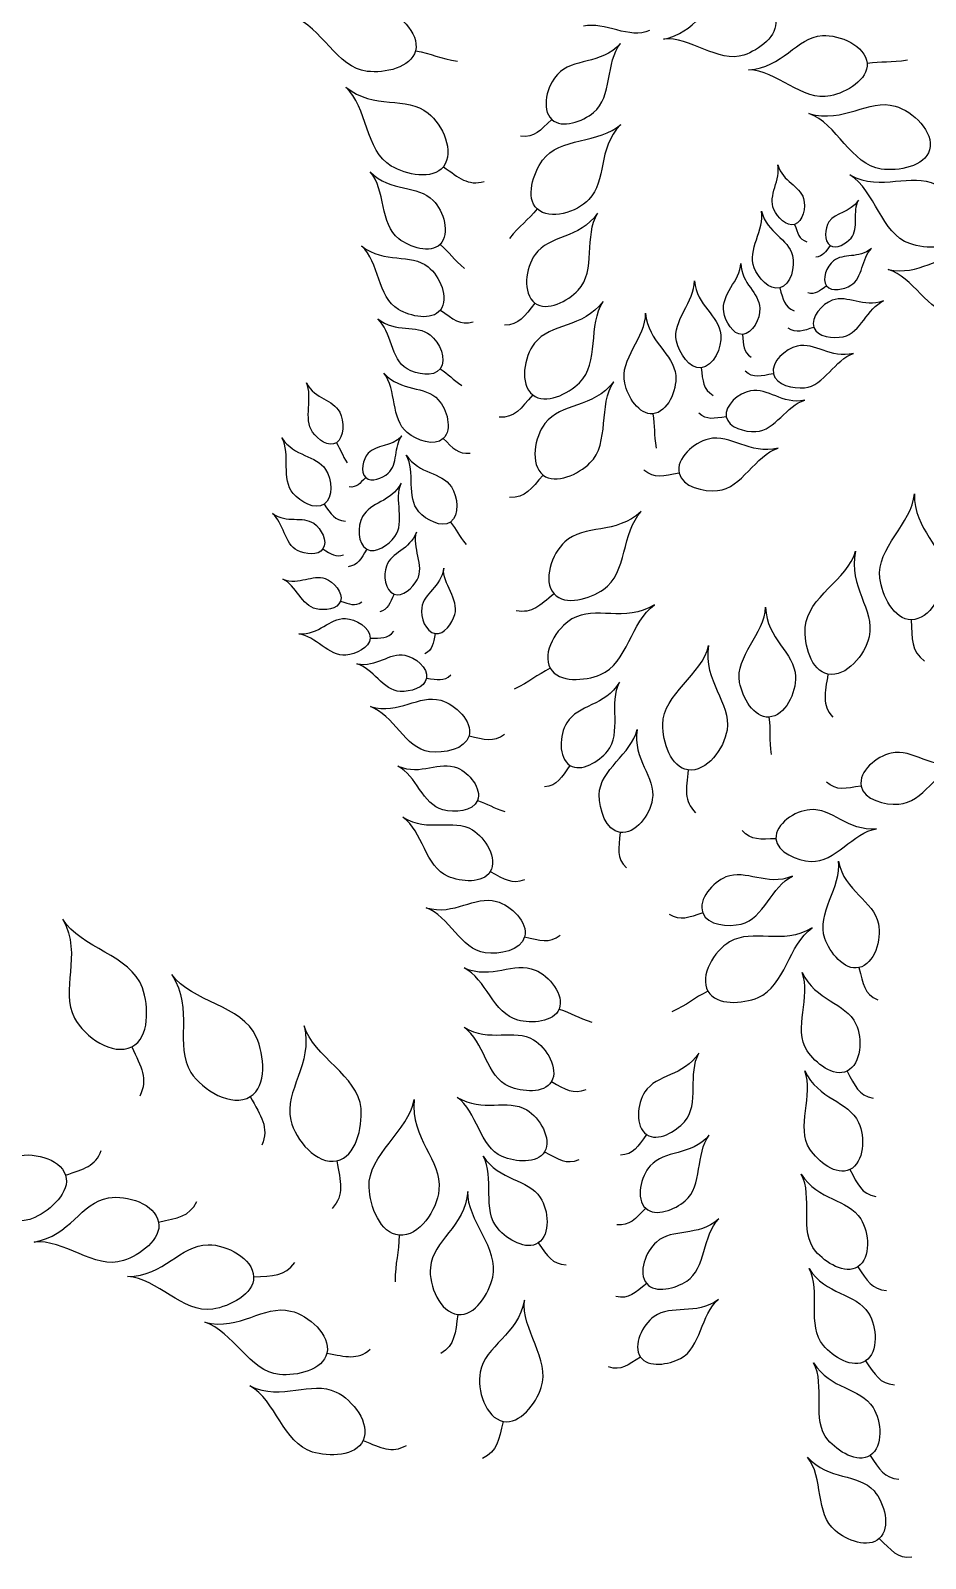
# Model space of a CAD drawing. Extents: x 5.1 to 68.9, y 5.1 to 68.9.
# Drawn here: x 30.18 to 38.26, y 38.37 to 52.16 of the extents above; entities that cross this region are included whole.
import ezdxf

# ---------------------------------------------------------------- set-up
doc = ezdxf.new("R2010")
doc.units = 0
doc.layers.add('View004', color=7, linetype='CONTINUOUS')

msp = doc.modelspace()

# ---------------------------------------------------------------- linework, layer by layer
at = {"layer": 'View004', "color": 1}
for p, q in [((33.658948, 51.978534), (33.658948, 51.978534)), ((37.735327, 51.866072), (37.735327, 51.866072)), ((34.888761, 51.359059), (34.888759, 51.359059)), ((33.910458, 50.93258), (33.910458, 50.932582)), ((34.757775, 50.551229), (34.757775, 50.551229)), ((37.081168, 50.411756), (37.081167, 50.411756)), ((33.880801, 50.231118), (33.880801, 50.231116)), ((37.402655, 50.221219), (37.402654, 50.221219)), ((36.946842, 49.838753), (36.946842, 49.838753)), ((37.370821, 49.856707), (37.370821, 49.856716)), ((34.737512, 49.700949), (34.737512, 49.700949)), ((33.883239, 49.638548), (33.883239, 49.638539)), ((36.610771, 49.418935), (36.610771, 49.418935)), ((37.255629, 49.481525), (37.255629, 49.481524)), ((33.881735, 49.106869), (33.881735, 49.106894)), ((36.236858, 49.117021), (36.236858, 49.117021)), ((36.889973, 49.062904), (36.889973, 49.062904)), ((34.717061, 48.871971), (34.71706, 48.871971)), ((35.801765, 48.701607), (35.801765, 48.701607)), ((36.465035, 48.675371), (36.465035, 48.675371)), ((32.945064, 48.44089), (32.945065, 48.44089)), ((33.909433, 48.478468), (33.909435, 48.478466)), ((34.811256, 48.148802), (34.811254, 48.148802)), ((36.038301, 48.165098), (36.038301, 48.165098)), ((33.209363, 48.126465), (33.209361, 48.126463)), ((32.833183, 47.885038), (32.833184, 47.885038)), ((33.9734, 47.724627), (33.973401, 47.724627)), ((32.82361, 47.48142), (32.82361, 47.481417)), ((33.218966, 47.479733), (33.218965, 47.479733)), ((33.464985, 47.073681), (33.464988, 47.073681)), ((34.909858, 47.076676), (34.909858, 47.076673)), ((32.981713, 47.009267), (32.981713, 47.009291)), ((38.134735, 46.84207), (38.134735, 46.84207)), ((33.24856, 46.677078), (33.24856, 46.677078)), ((33.836582, 46.717685), (33.836582, 46.717685)), ((34.876022, 46.403917), (34.876022, 46.403917)), ((37.382393, 46.351511), (37.382393, 46.351511)), ((33.758552, 46.314931), (33.758552, 46.314931)), ((36.849895, 45.96356), (36.849895, 45.96356)), ((34.142188, 45.794939), (34.142188, 45.794939)), ((35.053437, 45.527803), (35.053439, 45.527803)), ((36.120124, 45.48679), (36.120124, 45.48679)), ((37.682402, 45.340889), (37.682402, 45.340889)), ((34.218317, 45.21063), (34.218317, 45.210628)), ((35.506494, 44.921733), (35.506494, 44.921733)), ((36.913531, 44.865821), (36.913531, 44.865821)), ((34.333744, 44.568838), (34.333744, 44.568838)), ((36.252507, 44.196777), (36.252507, 44.196795)), ((34.644422, 43.979209), (34.644422, 43.979209)), ((37.66172, 43.701969), (37.66172, 43.701969)), ((36.299397, 43.488742), (36.299397, 43.488742)), ((34.955263, 43.32847), (34.955263, 43.32847)), ((31.097842, 42.987296), (31.097842, 42.987296)), ((37.555701, 42.76791), (37.555698, 42.76791)), ((34.885732, 42.672848), (34.885732, 42.672848)), ((32.166858, 42.53746), (32.166857, 42.53746)), ((35.745595, 42.194311), (35.745593, 42.194311)), ((32.949145, 41.957803), (32.949145, 41.957803)), ((34.823799, 42.039736), (34.823799, 42.039736)), ((30.499483, 41.82761), (30.499483, 41.82761)), ((37.580441, 41.878724), (37.580439, 41.878724)), ((35.73763, 41.529252), (35.737628, 41.529252)), ((31.339236, 41.404034), (31.339236, 41.404034)), ((33.510825, 41.286131), (33.510825, 41.286131)), ((34.766969, 41.216827), (34.766971, 41.216827)), ((37.651406, 41.001446), (37.651406, 41.001446)), ((32.19718, 40.910782), (32.19718, 40.910782)), ((35.746465, 40.849236), (35.746465, 40.849237)), ((34.041959, 40.570534), (34.041959, 40.570534)), ((32.859385, 40.221955), (32.859385, 40.221955)), ((35.690377, 40.186175), (35.690377, 40.186172)), ((37.721215, 40.151027), (37.721215, 40.151027)), ((34.450861, 39.605414), (34.450861, 39.605414)), ((33.186614, 39.432668), (33.186614, 39.432669)), ((37.762591, 39.2984), (37.76259, 39.2984)), ((37.846249, 38.547942), (37.846246, 38.547942))]:
    msp.add_line(p, q, dxfattribs=at)
for points in [[(35.8964, 52.084698), (36.190128, 52.136622), (36.27283, 52.409203), (36.499055, 52.450017)], [(33.22224, 51.793019), (32.947461, 51.824855), (32.810519, 52.198033), (32.552881, 52.283543)], [(33.336371, 52.36911), (33.499651, 52.326084), (33.698983, 52.142574), (33.658948, 51.978534)], [(35.77243, 52.163235), (35.593527, 52.075487), (35.365178, 52.248263), (35.175755, 52.199715)], [(36.908032, 52.255332), (36.935686, 52.116641), (36.758388, 51.984605), (36.624182, 51.94001)], [(35.510533, 52.045017), (35.328192, 51.847005), (35.08077, 51.916731), (34.939707, 51.764626)], [(35.266508, 51.421441), (35.439967, 51.561917), (35.371954, 51.87538), (35.510533, 52.045017)], [(36.624182, 51.94001), (36.38946, 51.862013), (36.137506, 52.112721), (35.8964, 52.084698)], [(36.665354, 51.805378), (36.976295, 51.825472), (37.093542, 52.098959), (37.33312, 52.115289)], [(37.33312, 52.115289), (37.490474, 52.126017), (37.721723, 52.023203), (37.735327, 51.866072)], [(33.658948, 51.978534), (33.621448, 51.824885), (33.379348, 51.774814), (33.22224, 51.793019)], [(33.658948, 51.978534), (33.801678, 51.953508), (33.879252, 51.9093), (34.039385, 51.884424)], [(37.735327, 51.866072), (37.748071, 51.718892), (37.54879, 51.602218), (37.404316, 51.571368)], [(37.735327, 51.866072), (37.869115, 51.886586), (37.950977, 51.870632), (38.100121, 51.896504)], [(34.939707, 51.764626), (34.847056, 51.664725), (34.790569, 51.453521), (34.888761, 51.359059)], [(37.404316, 51.571368), (37.151636, 51.51741), (36.918908, 51.806716), (36.665354, 51.805378)], [(33.440051, 50.9386), (33.203392, 51.077217), (33.228126, 51.470569), (33.028454, 51.65105)], [(33.028454, 51.65105), (33.286527, 51.444182), (33.574216, 51.574576), (33.773668, 51.41585)], [(37.210627, 51.412719), (37.528079, 51.319874), (37.744321, 51.550108), (37.989224, 51.479419)], [(37.989224, 51.479419), (38.150077, 51.432991), (38.343418, 51.246483), (38.29994, 51.084808)], [(33.773668, 51.41585), (33.90467, 51.311602), (34.012294, 51.065465), (33.910458, 50.93258)], [(34.888759, 51.359059), (34.784552, 51.259288), (34.733684, 51.191521), (34.608142, 51.206548)], [(34.806369, 50.991747), (34.957947, 51.20099), (35.324508, 51.141886), (35.511962, 51.312626)], [(34.888759, 51.359059), (34.98073, 51.270579), (35.167331, 51.341119), (35.266508, 51.421441)], [(35.511962, 51.312626), (35.294434, 51.089536), (35.39043, 50.807885), (35.223394, 50.635364)], [(37.862772, 50.911019), (37.591139, 50.948933), (37.464028, 51.322001), (37.210627, 51.412719)], [(38.29994, 51.084808), (38.259218, 50.933373), (38.018081, 50.88934), (37.862772, 50.911019)], [(33.910458, 50.932582), (33.815072, 50.808113), (33.575363, 50.859345), (33.440051, 50.9386)], [(33.910458, 50.932582), (34.055472, 50.830626), (34.12978, 50.757697), (34.279513, 50.799136)], [(34.757775, 50.551229), (34.649778, 50.652029), (34.719699, 50.872111), (34.806369, 50.991747)], [(36.894169, 50.546702), (36.838291, 50.668981), (36.959035, 50.819797), (36.929791, 50.948448)], [(36.929791, 50.948448), (36.975031, 50.792759), (37.127166, 50.764011), (37.162453, 50.644149)], [(33.50808, 50.281456), (33.333698, 50.41438), (33.391423, 50.72414), (33.250449, 50.886704)], [(33.250449, 50.886704), (33.435214, 50.697544), (33.676147, 50.773157), (33.819054, 50.627879)], [(37.579573, 50.857614), (37.872686, 50.704378), (38.129841, 50.887788), (38.356151, 50.770491)], [(38.120797, 50.237878), (37.861855, 50.32827), (37.810292, 50.719012), (37.579573, 50.857614)], [(33.819054, 50.627879), (33.912917, 50.532462), (33.974486, 50.326709), (33.880801, 50.231118)], [(35.223394, 50.635364), (35.113687, 50.522051), (34.873076, 50.443612), (34.757775, 50.551229)], [(37.162453, 50.644149), (37.185631, 50.565424), (37.159453, 50.43637), (37.081168, 50.411756)], [(37.658293, 50.630692), (37.583033, 50.512228), (37.449626, 50.525133), (37.391303, 50.434041)], [(37.590724, 50.288152), (37.666745, 50.376272), (37.602868, 50.530834), (37.658293, 50.630692)], [(34.757775, 50.551229), (34.672124, 50.446423), (34.600648, 50.403455), (34.507164, 50.284405)], [(35.303066, 50.512115), (35.136797, 50.277582), (34.866499, 50.318755), (34.737725, 50.138462)], [(35.127895, 49.817403), (35.292389, 49.98965), (35.179231, 50.313533), (35.303066, 50.512115)], [(36.716213, 50.020807), (36.651801, 50.179532), (36.813788, 50.364884), (36.783626, 50.530258)], [(36.783626, 50.530258), (36.832658, 50.329586), (37.024746, 50.284634), (37.063081, 50.130115)], [(37.081167, 50.411756), (37.007837, 50.388704), (36.926117, 50.476788), (36.894169, 50.546702)], [(37.081167, 50.411756), (37.110609, 50.330003), (37.119873, 50.279814), (37.191609, 50.254252)], [(37.391303, 50.434041), (37.352993, 50.374215), (37.343537, 50.260614), (37.402655, 50.221219)], [(33.504231, 49.643399), (33.313555, 49.755082), (33.333483, 50.072007), (33.172607, 50.217421)], [(33.172607, 50.217421), (33.380537, 50.050747), (33.612329, 50.155805), (33.773027, 50.02792)], [(33.880801, 50.231116), (33.793049, 50.141579), (33.607784, 50.205454), (33.50808, 50.281456)], [(33.880801, 50.231116), (33.967943, 50.156284), (34.002919, 50.094756), (34.101984, 50.012983)], [(37.402654, 50.221219), (37.358404, 50.16039), (37.338569, 50.120913), (37.272759, 50.117018)], [(37.402654, 50.221219), (37.458028, 50.184319), (37.547258, 50.237767), (37.590724, 50.288152)], [(38.583541, 50.322656), (38.513939, 50.182133), (38.26885, 50.186193), (38.120797, 50.237878)], [(34.737725, 50.138462), (34.653145, 50.020048), (34.621424, 49.788227), (34.737512, 49.700949)], [(37.063081, 50.130115), (37.088263, 50.028627), (37.047853, 49.865783), (36.946842, 49.838753)], [(37.432171, 50.081589), (37.371835, 50.032629), (37.322974, 49.917927), (37.370821, 49.856707)], [(37.776976, 50.19403), (37.658121, 50.096887), (37.524033, 50.156134), (37.432171, 50.081589)], [(37.589104, 49.861576), (37.698322, 49.92695), (37.685108, 50.109391), (37.776976, 50.19403)], [(37.926941, 50.005271), (38.20773, 49.939976), (38.384668, 50.15089), (38.601241, 50.101333)], [(33.773027, 50.02792), (33.878575, 49.943927), (33.965288, 49.745614), (33.883239, 49.638548)], [(36.441307, 49.622377), (36.414055, 49.774314), (36.591377, 49.907591), (36.595562, 50.059016)], [(36.595562, 50.059016), (36.601442, 49.872956), (36.762444, 49.797572), (36.767486, 49.654197)], [(36.946842, 49.838753), (36.852229, 49.813433), (36.753041, 49.930052), (36.716213, 50.020807)], [(38.518952, 49.600522), (38.280719, 49.62025), (38.151887, 49.9387), (37.926941, 50.005271)], [(34.737512, 49.700949), (34.846247, 49.6192), (35.033844, 49.718919), (35.127895, 49.817403)], [(36.015753, 49.356158), (35.972619, 49.541068), (36.181969, 49.716061), (36.177484, 49.90234)], [(36.177484, 49.90234), (36.19654, 49.674155), (36.399106, 49.591786), (36.414413, 49.415983)], [(36.946842, 49.838753), (36.97983, 49.733066), (36.988866, 49.668668), (37.078778, 49.632187)], [(37.370821, 49.856716), (37.303972, 49.808758), (37.269808, 49.774586), (37.200136, 49.793157)], [(37.370821, 49.856716), (37.415641, 49.799374), (37.526657, 49.824208), (37.589104, 49.861576)], [(34.737512, 49.700949), (34.640722, 49.581138), (34.595991, 49.502404), (34.461529, 49.501681)], [(35.353756, 49.714835), (35.166718, 49.47124), (34.878446, 49.525269), (34.733639, 49.338046)], [(35.139977, 48.981346), (35.322783, 49.158655), (35.213558, 49.507943), (35.353756, 49.714835)], [(37.421806, 49.726834), (37.329116, 49.69273), (37.223223, 49.574823), (37.255629, 49.481525)], [(37.88276, 49.720444), (37.699885, 49.652415), (37.562928, 49.778764), (37.421806, 49.726834)], [(37.5202, 49.397713), (37.678433, 49.431487), (37.737483, 49.65637), (37.88276, 49.720444)], [(33.582767, 49.108154), (33.431626, 49.194964), (33.445219, 49.445066), (33.317356, 49.558681)], [(33.317356, 49.558681), (33.482475, 49.428613), (33.664592, 49.513033), (33.792197, 49.413241)], [(33.883239, 49.638539), (33.806386, 49.538254), (33.613252, 49.579529), (33.504231, 49.643399)], [(33.883239, 49.638539), (34.000077, 49.556393), (34.059947, 49.497633), (34.180588, 49.531021)], [(35.547364, 48.978619), (35.498272, 49.192318), (35.740705, 49.393585), (35.736248, 49.608715)], [(35.736248, 49.608715), (35.757368, 49.345136), (35.990969, 49.249231), (36.007964, 49.046156)], [(36.610771, 49.418935), (36.522638, 49.414195), (36.456888, 49.535504), (36.441307, 49.622377)], [(36.767486, 49.654197), (36.770786, 49.560029), (36.704863, 49.423969), (36.610771, 49.418935)], [(33.792197, 49.413241), (33.87601, 49.3477), (33.945733, 49.191865), (33.881735, 49.106869)], [(36.414413, 49.415983), (36.424469, 49.300515), (36.352121, 49.129186), (36.236858, 49.117021)], [(36.610771, 49.418935), (36.620191, 49.319611), (36.616171, 49.26115), (36.688655, 49.21225)], [(37.255629, 49.481524), (37.155517, 49.451302), (37.100383, 49.424224), (37.024204, 49.475188)], [(37.255629, 49.481524), (37.285983, 49.394136), (37.429729, 49.378403), (37.5202, 49.397713)], [(34.733639, 49.338046), (34.638528, 49.21508), (34.595854, 48.969314), (34.717061, 48.871971)], [(36.236858, 49.117021), (36.128894, 49.105627), (36.040415, 49.250433), (36.015753, 49.356158)], [(37.104877, 49.312384), (36.998183, 49.28662), (36.866167, 49.17005), (36.889973, 49.062904)], [(37.612901, 49.246212), (37.402301, 49.19457), (37.267321, 49.35161), (37.104877, 49.312384)], [(37.171282, 48.936452), (37.350286, 48.953438), (37.444313, 49.194114), (37.612901, 49.246212)], [(33.881735, 49.106894), (33.821789, 49.027281), (33.669184, 49.058546), (33.582767, 49.108154)], [(33.881735, 49.106894), (33.95813, 49.056884), (33.992036, 49.011992), (34.078543, 48.957742)], [(36.236858, 49.117021), (36.254744, 48.995608), (36.253514, 48.923537), (36.345671, 48.868076)], [(32.729092, 48.53651), (32.646337, 48.654103), (32.732872, 48.850826), (32.675206, 48.982598)], [(32.675206, 48.982598), (32.754807, 48.825814), (32.912502, 48.836047), (32.974242, 48.715468)], [(33.583756, 48.53165), (33.434035, 48.652459), (33.49217, 48.922737), (33.372467, 49.068732)], [(33.372467, 49.068732), (33.529933, 48.898349), (33.743077, 48.958828), (33.864895, 48.827947)], [(34.71706, 48.871971), (34.830589, 48.780793), (35.035456, 48.879969), (35.139977, 48.981346)], [(35.447951, 48.991666), (35.260913, 48.74807), (34.972641, 48.802099), (34.827834, 48.614876)], [(35.234172, 48.258176), (35.416978, 48.435485), (35.307753, 48.784774), (35.447951, 48.991666)], [(35.801765, 48.701607), (35.677045, 48.688869), (35.575433, 48.856433), (35.547364, 48.978619)], [(36.007964, 49.046156), (36.01913, 48.912776), (35.934917, 48.715208), (35.801765, 48.701607)], [(36.889973, 49.062904), (36.775583, 49.042378), (36.71125, 49.019566), (36.633692, 49.08559)], [(36.889973, 49.062904), (36.912269, 48.962543), (37.068934, 48.926739), (37.171282, 48.936452)], [(33.864895, 48.827947), (33.944905, 48.741986), (33.993919, 48.560036), (33.909433, 48.478468)], [(34.71706, 48.871971), (34.608805, 48.747977), (34.557903, 48.665783), (34.413706, 48.670071)], [(36.683571, 48.908536), (36.579067, 48.887896), (36.446311, 48.780235), (36.465035, 48.675371)], [(37.173488, 48.823696), (36.967176, 48.782194), (36.842683, 48.93996), (36.683571, 48.908536)], [(32.974242, 48.715468), (33.014796, 48.636272), (33.017454, 48.488959), (32.945064, 48.44089)], [(35.801765, 48.701607), (35.820923, 48.588352), (35.808479, 48.518681), (35.832365, 48.392467)], [(36.465035, 48.675371), (36.353281, 48.660125), (36.289971, 48.640619), (36.217454, 48.707795)], [(36.732663, 48.541308), (36.906926, 48.550494), (37.007895, 48.78004), (37.173488, 48.823696)], [(34.827834, 48.614876), (34.732723, 48.491911), (34.690048, 48.246145), (34.811256, 48.148802)], [(36.465035, 48.675371), (36.482573, 48.577148), (36.633025, 48.536054), (36.732663, 48.541308)], [(32.555593, 47.981354), (32.442673, 48.110164), (32.534887, 48.338399), (32.45214, 48.484726)], [(32.45214, 48.484726), (32.564294, 48.311246), (32.760496, 48.331799), (32.847403, 48.198409)], [(32.945065, 48.44089), (32.877262, 48.395866), (32.776408, 48.469276), (32.729092, 48.53651)], [(32.945065, 48.44089), (32.985013, 48.376526), (32.995783, 48.329714), (33.041747, 48.25874)], [(33.534875, 48.502558), (33.439377, 48.393959), (33.305625, 48.428362), (33.231731, 48.344927)], [(33.411486, 48.164623), (33.502923, 48.242211), (33.462534, 48.409738), (33.534875, 48.502558)], [(33.909435, 48.478466), (33.830302, 48.402063), (33.669361, 48.462572), (33.583756, 48.53165)], [(33.909435, 48.478466), (33.999404, 48.392635), (34.043352, 48.334305), (34.151534, 48.347452)], [(36.304385, 48.473913), (36.172298, 48.442035), (36.008847, 48.297746), (36.038301, 48.165098)], [(36.933294, 48.391912), (36.672569, 48.328016), (36.505492, 48.522447), (36.304385, 48.473913)], [(33.231731, 48.344927), (33.183197, 48.290129), (33.155458, 48.175993), (33.209363, 48.126465)], [(33.689296, 47.817731), (33.572149, 47.94679), (33.661948, 48.18061), (33.57519, 48.328021)], [(33.57519, 48.328021), (33.692344, 48.153503), (33.89159, 48.177866), (33.982352, 48.043688)], [(36.386533, 48.00851), (36.608137, 48.02951), (36.724579, 48.327443), (36.933294, 48.391912)], [(32.847403, 48.198409), (32.904481, 48.110799), (32.919735, 47.943712), (32.833183, 47.885038)], [(33.209361, 48.126463), (33.259851, 48.080071), (33.359206, 48.120259), (33.411486, 48.164623)], [(34.811254, 48.148802), (34.702999, 48.024807), (34.652098, 47.942614), (34.507901, 47.946901)], [(34.811254, 48.148802), (34.924784, 48.057623), (35.129651, 48.1568), (35.234172, 48.258176)], [(36.038301, 48.165098), (35.896687, 48.139706), (35.81704, 48.111476), (35.721037, 48.19322)], [(36.038301, 48.165098), (36.065889, 48.040852), (36.259828, 47.996502), (36.386533, 48.00851)], [(33.209361, 48.126463), (33.154617, 48.071593), (33.128131, 48.034567), (33.060516, 48.041093)], [(33.529557, 48.074636), (33.437896, 47.902387), (33.251596, 47.906018), (33.180488, 47.77352)], [(33.472503, 47.59261), (33.568461, 47.722879), (33.463401, 47.930296), (33.529557, 48.074636)], [(33.982352, 48.043688), (34.041968, 47.955562), (34.060422, 47.785842), (33.9734, 47.724627)], [(32.833184, 47.885038), (32.752114, 47.830078), (32.620157, 47.907706), (32.555593, 47.981354)], [(32.833184, 47.885038), (32.899021, 47.796025), (32.928679, 47.738153), (33.025586, 47.73319)], [(37.85146, 47.217668), (37.816144, 47.489651), (38.14228, 47.71095), (38.162711, 47.979324)], [(38.162711, 47.979324), (38.157191, 47.64862), (38.436425, 47.501008), (38.433059, 47.246129)], [(32.593402, 47.467887), (32.472838, 47.527371), (32.471153, 47.72056), (32.367206, 47.801809)], [(32.367206, 47.801809), (32.500632, 47.709704), (32.636724, 47.783533), (32.739802, 47.712914)], [(33.180488, 47.77352), (33.133784, 47.686496), (33.132812, 47.528022), (33.218966, 47.479733)], [(33.973401, 47.724627), (33.891891, 47.667291), (33.756277, 47.743941), (33.689296, 47.817731)], [(33.973401, 47.724627), (34.030731, 47.653561), (34.049197, 47.60042), (34.114846, 47.522209)], [(35.697275, 47.82022), (35.466644, 47.605845), (35.184421, 47.709625), (35.006098, 47.54504)], [(35.35607, 47.115133), (35.571119, 47.263215), (35.520257, 47.634964), (35.697275, 47.82022)], [(32.739802, 47.712914), (32.807504, 47.666534), (32.868745, 47.549959), (32.82361, 47.48142)], [(33.218965, 47.479733), (33.299664, 47.434505), (33.417637, 47.518127), (33.472503, 47.59261)], [(33.666818, 47.634249), (33.606854, 47.471734), (33.442543, 47.452575), (33.39589, 47.327492)], [(33.674468, 47.203391), (33.743248, 47.329496), (33.625946, 47.499344), (33.666818, 47.634249)], [(32.82361, 47.481417), (32.781334, 47.417219), (32.662337, 47.433873), (32.593402, 47.467887)], [(32.82361, 47.481417), (32.898082, 47.436645), (32.936968, 47.403592), (33.008726, 47.429097)], [(33.218965, 47.479733), (33.164131, 47.390687), (33.140853, 47.333847), (33.050048, 47.321416)], [(35.006098, 47.54504), (34.888973, 47.436943), (34.803921, 47.195756), (34.909858, 47.076676)], [(37.178189, 46.775327), (37.196843, 47.048958), (37.56001, 47.202078), (37.63262, 47.461249)], [(37.63262, 47.461249), (37.562408, 47.138036), (37.807326, 46.93858), (37.754095, 46.689299)], [(33.39589, 47.327492), (33.365248, 47.245338), (33.383404, 47.105821), (33.464985, 47.073681)], [(32.461119, 47.209126), (32.612931, 47.152216), (32.726995, 47.256916), (32.844147, 47.213446)], [(32.761701, 46.940204), (32.630293, 46.968596), (32.581698, 47.155582), (32.461119, 47.209126)], [(32.844147, 47.213446), (32.921093, 47.18491), (33.008835, 47.086721), (32.981713, 47.009267)], [(33.464988, 47.073681), (33.541401, 47.043579), (33.635143, 47.131287), (33.674468, 47.203391)], [(33.913292, 47.308523), (33.88964, 47.13692), (33.733276, 47.082915), (33.714581, 46.95073)], [(34.01331, 46.889365), (34.053396, 47.0273), (33.902347, 47.167986), (33.913292, 47.308523)], [(38.134735, 46.84207), (37.977922, 46.84129), (37.871651, 47.062158), (37.85146, 47.217668)], [(38.433059, 47.246129), (38.430839, 47.078725), (38.302151, 46.842923), (38.134735, 46.84207)], [(33.464988, 47.073681), (33.42744, 46.988773), (33.413784, 46.93598), (33.335397, 46.91415)], [(34.909858, 47.076673), (34.77927, 46.969777), (34.713793, 46.895362), (34.568745, 46.924285)], [(34.909858, 47.076673), (35.009086, 46.965134), (35.233113, 47.030461), (35.35607, 47.115133)], [(32.981713, 47.009291), (32.956309, 46.936742), (32.836835, 46.92397), (32.761701, 46.940204)], [(32.981713, 47.009291), (33.064835, 46.983965), (33.11059, 46.961357), (33.173995, 47.003531)], [(33.714581, 46.95073), (33.702299, 46.863912), (33.750005, 46.731551), (33.836582, 46.717685)], [(35.817974, 46.976362), (35.542806, 46.812085), (35.284002, 46.975462), (35.071492, 46.849588)], [(35.328313, 46.347223), (35.573863, 46.448837), (35.602364, 46.829656), (35.817974, 46.976362)], [(36.585041, 46.276585), (36.541031, 46.511547), (36.814035, 46.720052), (36.81871, 46.954595)], [(36.81871, 46.954595), (36.830044, 46.666537), (37.080259, 46.551718), (37.089775, 46.32975)], [(32.605407, 46.713915), (32.792478, 46.704675), (32.881182, 46.859999), (33.025377, 46.853388)], [(33.025377, 46.853388), (33.120085, 46.849068), (33.251169, 46.771849), (33.24856, 46.677078)], [(33.836582, 46.717685), (33.917677, 46.704695), (33.990391, 46.810498), (34.01331, 46.889365)], [(35.071492, 46.849588), (34.931913, 46.766929), (34.795929, 46.544983), (34.876022, 46.403917)], [(37.382393, 46.351511), (37.228462, 46.381445), (37.167523, 46.618875), (37.178189, 46.775327)], [(38.134735, 46.84207), (38.142919, 46.66499), (38.130775, 46.561585), (38.255206, 46.468578)], [(33.030744, 46.523685), (32.876154, 46.508721), (32.756925, 46.697395), (32.605407, 46.713915)], [(33.24856, 46.677078), (33.2461, 46.588309), (33.119134, 46.53224), (33.030744, 46.523685)], [(33.24856, 46.677078), (33.348936, 46.678458), (33.407236, 46.66965), (33.462176, 46.738365)], [(33.836582, 46.717685), (33.818144, 46.626693), (33.816146, 46.5722), (33.744283, 46.534042)], [(37.754095, 46.689299), (37.719133, 46.52557), (37.546733, 46.319551), (37.382393, 46.351511)], [(33.127809, 46.445946), (33.311488, 46.409298), (33.422068, 46.549888), (33.563724, 46.522144)], [(33.563724, 46.522144), (33.656764, 46.503922), (33.775069, 46.408288), (33.758552, 46.314931)], [(35.891395, 45.897889), (35.893975, 46.172143), (36.247508, 46.346315), (36.304781, 46.609301)], [(36.304781, 46.609301), (36.253661, 46.282525), (36.509865, 46.097788), (36.471357, 45.845812)], [(33.520548, 46.195236), (33.365437, 46.203168), (33.27525, 46.407324), (33.127809, 46.445946)], [(33.758552, 46.314931), (33.858037, 46.301521), (33.914412, 46.284247), (33.978859, 46.344139)], [(34.876022, 46.403917), (34.750705, 46.34329), (34.690636, 46.28206), (34.549196, 46.217)], [(34.876022, 46.403917), (34.951042, 46.271786), (35.187916, 46.289123), (35.328313, 46.347223)], [(37.382393, 46.351511), (37.355729, 46.17626), (37.323545, 46.077241), (37.427363, 45.961657)], [(33.758552, 46.314931), (33.743084, 46.227486), (33.609235, 46.190701), (33.520548, 46.195236)], [(35.500844, 46.278164), (35.369052, 46.06103), (35.127186, 46.079444), (35.025027, 45.912464)], [(35.391258, 45.65587), (35.525551, 45.818128), (35.404248, 46.09543), (35.500844, 46.278164)], [(36.849895, 45.96356), (36.71347, 45.955208), (36.610205, 46.142241), (36.585041, 46.276585)], [(37.089775, 46.32975), (37.096027, 46.183963), (36.995543, 45.972478), (36.849895, 45.96356)], [(33.251954, 46.058336), (33.511379, 45.983792), (33.686961, 46.172516), (33.887095, 46.115774)], [(33.887095, 46.115774), (34.018543, 46.078508), (34.177044, 45.927047), (34.142188, 45.794939)], [(33.786093, 45.651425), (33.564273, 45.681317), (33.4591, 45.985281), (33.251954, 46.058336)], [(36.849895, 45.96356), (36.865747, 45.83934), (36.849115, 45.763997), (36.869533, 45.62545)], [(34.142188, 45.794939), (34.109536, 45.671198), (33.912922, 45.634333), (33.786093, 45.651425)], [(34.142188, 45.794939), (34.283465, 45.763811), (34.362369, 45.732281), (34.46207, 45.810611)], [(35.025027, 45.912464), (34.957927, 45.802793), (34.945013, 45.596897), (35.053437, 45.527803)], [(35.317298, 45.261779), (35.319398, 45.488632), (35.611862, 45.6327), (35.659236, 45.850232)], [(35.659236, 45.850232), (35.616948, 45.579935), (35.828873, 45.427128), (35.797021, 45.218703)], [(36.120124, 45.48679), (35.964701, 45.50764), (35.889931, 45.74108), (35.891395, 45.897889)], [(36.471357, 45.845812), (36.446067, 45.680314), (36.286056, 45.464531), (36.120124, 45.48679)], [(35.053439, 45.527803), (35.154998, 45.463085), (35.314475, 45.563095), (35.391258, 45.65587)], [(38.57285, 45.540815), (38.313508, 45.484727), (38.153677, 45.681352), (37.953657, 45.638831)], [(33.499473, 45.521464), (33.709177, 45.432737), (33.875354, 45.572986), (34.037209, 45.50518)], [(33.905549, 45.126539), (33.72281, 45.174059), (33.665546, 45.439283), (33.499473, 45.521464)], [(35.053439, 45.527803), (34.975626, 45.416101), (34.941193, 45.343937), (34.822261, 45.334454)], [(37.953657, 45.638831), (37.822284, 45.610907), (37.656883, 45.47275), (37.682402, 45.340889)], [(38.02225, 45.176759), (38.241779, 45.191519), (38.364882, 45.482755), (38.57285, 45.540815)], [(34.037209, 45.50518), (34.143515, 45.460642), (34.260901, 45.317732), (34.218317, 45.21063)], [(36.120124, 45.48679), (36.103792, 45.310275), (36.077476, 45.209537), (36.187898, 45.100246)], [(35.506494, 44.921733), (35.377934, 44.938977), (35.316087, 45.132073), (35.317298, 45.261779)], [(37.682402, 45.340889), (37.54179, 45.319625), (37.46233, 45.293885), (37.369681, 45.377249)], [(37.682402, 45.340889), (37.706306, 45.217378), (37.896731, 45.168317), (38.02225, 45.176759)], [(34.218317, 45.210628), (34.178429, 45.110309), (34.010032, 45.099367), (33.905549, 45.126539)], [(34.218317, 45.210628), (34.312434, 45.180202), (34.360691, 45.142981), (34.466588, 45.111014)], [(35.797021, 45.218703), (35.776105, 45.081809), (35.643747, 44.903321), (35.506494, 44.921733)], [(37.218998, 45.12791), (37.085333, 45.116342), (36.904411, 44.999675), (36.913531, 44.865821)], [(37.820818, 44.954771), (37.556834, 44.930987), (37.422508, 45.145523), (37.218998, 45.12791)], [(33.952301, 44.525242), (33.746429, 44.613076), (33.725923, 44.934067), (33.545682, 45.059603)], [(33.545682, 45.059603), (33.775922, 44.918722), (33.995388, 45.053903), (34.173211, 44.945979)], [(34.173211, 44.945979), (34.290005, 44.875082), (34.402494, 44.686909), (34.333744, 44.568838)], [(35.506494, 44.921733), (35.492988, 44.775727), (35.47122, 44.6924), (35.562552, 44.601999)], [(36.913531, 44.865821), (36.771525, 44.861981), (36.689593, 44.846219), (36.607972, 44.940236)], [(36.913531, 44.865821), (36.922075, 44.740445), (37.104836, 44.668444), (37.230307, 44.661413)], [(37.230307, 44.661413), (37.449751, 44.649113), (37.607523, 44.922728), (37.820818, 44.954771)], [(34.333744, 44.568838), (34.269348, 44.458244), (34.070011, 44.475022), (33.952301, 44.525242)], [(34.333744, 44.568838), (34.461646, 44.50124), (34.529318, 44.449856), (34.646266, 44.498831)], [(37.061611, 44.526286), (36.825622, 44.432341), (36.643645, 44.592722), (36.461519, 44.520946)], [(37.35467, 43.965953), (37.27514, 44.188223), (37.508879, 44.434088), (37.476893, 44.663536)], [(37.476893, 44.663536), (37.532825, 44.384397), (37.794721, 44.311415), (37.838587, 44.096443)], [(36.461519, 44.520946), (36.341899, 44.473816), (36.207574, 44.317239), (36.252507, 44.196777)], [(36.599309, 44.095547), (36.804241, 44.144183), (36.874438, 44.4386), (37.061611, 44.526286)], [(33.754189, 44.242606), (34.013614, 44.168062), (34.189196, 44.356786), (34.389329, 44.300044)], [(34.389329, 44.300044), (34.520778, 44.262778), (34.679279, 44.111317), (34.644422, 43.979209)], [(30.47577, 44.139845), (30.653993, 43.803336), (30.44442, 43.506148), (30.580858, 43.246325)], [(31.192594, 43.520566), (31.086931, 43.818123), (30.636761, 43.875077), (30.47577, 44.139845)], [(34.288328, 43.835695), (34.066507, 43.865587), (33.961334, 44.169551), (33.754189, 44.242606)], [(36.252507, 44.196795), (36.123112, 44.154495), (36.05216, 44.117633), (35.95151, 44.181699)], [(36.252507, 44.196795), (36.294597, 44.083963), (36.482137, 44.067739), (36.599309, 44.095547)], [(37.241349, 44.061186), (36.966181, 43.89691), (36.707377, 44.060286), (36.494866, 43.934412)], [(36.751688, 43.432048), (36.997238, 43.533661), (37.025738, 43.91448), (37.241349, 44.061186)], [(37.838587, 44.096443), (37.867399, 43.955249), (37.802365, 43.733359), (37.66172, 43.701969)], [(34.644422, 43.979209), (34.61177, 43.855468), (34.415157, 43.818602), (34.288328, 43.835695)], [(34.644422, 43.979209), (34.7857, 43.948081), (34.864604, 43.916551), (34.964305, 43.994875)], [(36.494866, 43.934412), (36.355288, 43.851753), (36.219304, 43.629807), (36.299397, 43.488742)], [(37.66172, 43.701969), (37.529985, 43.672569), (37.400141, 43.838866), (37.35467, 43.965953)], [(34.096949, 43.699615), (34.34734, 43.593672), (34.545758, 43.761134), (34.739016, 43.680169)], [(32.220959, 43.076374), (32.093068, 43.365076), (31.639878, 43.38778), (31.4593, 43.639597)], [(31.4593, 43.639597), (31.662492, 43.317549), (31.476028, 43.005346), (31.631745, 42.756599)], [(34.581811, 43.228066), (34.363618, 43.284808), (34.295243, 43.601489), (34.096949, 43.699615)], [(34.739016, 43.680169), (34.865948, 43.626991), (35.006109, 43.456352), (34.955263, 43.32847)], [(37.194973, 42.95188), (37.065183, 43.14907), (37.234219, 43.443196), (37.148935, 43.658593)], [(37.148935, 43.658593), (37.269233, 43.400569), (37.540955, 43.391526), (37.634366, 43.193002)], [(37.66172, 43.701969), (37.701044, 43.554543), (37.709768, 43.465351), (37.831465, 43.40993)], [(31.097842, 42.987296), (31.259194, 43.068292), (31.25301, 43.350433), (31.192594, 43.520566)], [(36.299397, 43.488742), (36.17408, 43.428114), (36.114011, 43.366883), (35.972571, 43.301824)], [(36.299397, 43.488742), (36.374417, 43.35661), (36.611291, 43.373948), (36.751688, 43.432048)], [(34.955263, 43.32847), (34.907635, 43.208686), (34.706566, 43.195622), (34.581811, 43.228066)], [(34.955263, 43.32847), (35.06764, 43.292146), (35.125261, 43.247698), (35.251703, 43.209528)], [(30.580858, 43.246325), (30.670467, 43.075672), (30.925579, 42.900823), (31.097842, 42.987296)], [(32.653206, 43.177808), (32.736456, 42.822433), (32.46978, 42.597975), (32.532972, 42.32387)], [(33.166886, 42.429091), (33.141416, 42.73068), (32.737957, 42.893138), (32.653206, 43.177808)], [(37.634366, 43.193002), (37.695721, 43.062613), (37.684946, 42.831638), (37.555701, 42.76791)], [(32.166857, 42.53746), (32.321613, 42.630442), (32.294083, 42.911305), (32.220959, 43.076374)], [(34.504288, 42.629252), (34.298417, 42.717086), (34.277911, 43.038077), (34.097669, 43.163614)], [(34.097669, 43.163614), (34.327909, 43.022732), (34.547375, 43.157914), (34.725198, 43.049989)], [(34.725198, 43.049989), (34.841993, 42.979092), (34.954481, 42.790919), (34.885732, 42.672848)], [(31.097842, 42.987296), (31.181832, 42.801292), (31.248262, 42.701513), (31.169073, 42.541132)], [(36.217442, 42.929547), (36.078577, 42.716867), (35.837449, 42.743228), (35.729851, 42.579699)], [(36.087442, 42.311195), (36.227001, 42.468947), (36.114886, 42.750089), (36.217442, 42.929547)], [(37.555698, 42.76791), (37.434638, 42.708216), (37.269182, 42.839134), (37.194973, 42.95188)], [(37.219714, 42.062695), (37.089924, 42.259884), (37.25896, 42.554011), (37.173676, 42.769407)], [(37.173676, 42.769407), (37.293974, 42.511384), (37.565695, 42.50234), (37.659107, 42.303817)], [(37.555698, 42.76791), (37.62874, 42.633949), (37.658284, 42.54934), (37.789631, 42.52424)], [(31.631745, 42.756599), (31.734018, 42.593222), (32.001638, 42.438191), (32.166858, 42.53746)], [(34.885732, 42.672848), (34.821335, 42.562255), (34.621998, 42.579032), (34.504288, 42.629252)], [(34.885732, 42.672848), (35.013634, 42.605251), (35.081305, 42.553866), (35.198253, 42.602842)], [(32.166857, 42.53746), (32.264691, 42.358349), (32.338486, 42.263887), (32.271667, 42.09797)], [(33.239787, 41.718436), (33.227013, 42.015629), (33.600085, 42.224314), (33.647215, 42.512404)], [(33.647215, 42.512404), (33.610363, 42.15557), (33.898332, 41.969999), (33.870904, 41.694898)], [(34.442356, 41.99614), (34.236484, 42.083974), (34.215978, 42.404965), (34.035736, 42.530501)], [(34.035736, 42.530501), (34.265977, 42.38962), (34.485443, 42.524801), (34.663265, 42.416877)], [(35.729851, 42.579699), (35.65918, 42.472294), (35.639499, 42.266935), (35.745595, 42.194311)], [(32.949145, 41.957803), (33.118456, 41.993587), (33.181452, 42.256652), (33.166886, 42.429091)], [(34.663265, 42.416877), (34.78006, 42.34598), (34.892549, 42.157807), (34.823799, 42.039736)], [(32.532972, 42.32387), (32.574474, 42.143839), (32.768385, 41.919601), (32.949145, 41.957803)], [(35.745593, 42.194311), (35.844968, 42.126287), (36.007649, 42.220999), (36.087442, 42.311195)], [(37.659107, 42.303817), (37.720462, 42.173428), (37.709687, 41.942453), (37.580441, 41.878724)], [(35.745593, 42.194311), (35.664147, 42.085229), (35.627359, 42.014237), (35.508179, 42.008672)], [(36.311138, 42.188266), (36.142891, 41.997978), (35.908136, 42.059038), (35.777956, 41.912847)], [(36.092816, 41.595312), (36.253782, 41.731151), (36.183636, 42.025582), (36.311138, 42.188266)], [(30.025761, 41.994489), (30.186468, 42.041415), (30.449626, 41.987433), (30.499483, 41.82761)], [(30.499483, 41.82761), (30.666397, 41.88731), (30.768828, 41.905971), (30.821302, 42.052202)], [(32.949145, 41.957803), (32.981701, 41.764909), (33.018978, 41.656226), (32.906497, 41.526835)], [(34.404245, 41.342642), (34.256681, 41.510936), (34.377143, 41.809172), (34.269002, 42.000359)], [(34.269002, 42.000359), (34.415571, 41.773697), (34.671937, 41.800577), (34.785509, 41.626294)], [(34.823799, 42.039736), (34.759403, 41.929142), (34.560065, 41.94592), (34.442356, 41.99614)], [(34.823799, 42.039736), (34.951701, 41.972138), (35.019373, 41.920754), (35.13632, 41.969729)], [(37.580439, 41.878724), (37.459379, 41.81903), (37.293923, 41.949949), (37.219714, 42.062695)], [(30.499483, 41.82761), (30.546181, 41.677909), (30.366113, 41.511596), (30.223339, 41.446738)], [(35.777956, 41.912847), (35.692452, 41.81683), (35.64319, 41.616497), (35.73763, 41.529252)], [(37.271393, 41.141296), (37.119113, 41.321684), (37.252043, 41.633797), (37.141787, 41.837546)], [(37.141787, 41.837546), (37.291864, 41.595627), (37.562737, 41.618903), (37.679054, 41.432871)], [(37.580439, 41.878724), (37.653482, 41.744763), (37.683025, 41.660155), (37.814373, 41.635055)], [(33.510825, 41.286131), (33.341302, 41.299907), (33.247088, 41.548511), (33.239787, 41.718436)], [(33.870904, 41.694898), (33.852892, 41.514212), (33.691809, 41.271425), (33.510825, 41.286131)], [(34.131569, 41.680624), (34.102979, 41.358086), (33.815941, 41.243066), (33.793029, 40.994573)], [(34.356343, 40.907107), (34.418671, 41.168278), (34.123886, 41.41724), (34.131569, 41.680624)], [(30.223339, 41.446738), (29.973631, 41.3333), (29.666506, 41.580306), (29.40392, 41.521227)], [(30.215823, 41.224951), (30.542029, 41.279587), (30.636456, 41.581001), (30.887706, 41.623994)], [(30.887706, 41.623994), (31.052727, 41.652236), (31.307984, 41.568512), (31.339236, 41.404034)], [(31.339236, 41.404034), (31.511882, 41.444252), (31.615776, 41.45108), (31.684629, 41.590349)], [(34.785509, 41.626294), (34.860106, 41.511827), (34.880055, 41.293504), (34.766969, 41.216827)], [(35.737628, 41.529252), (35.64122, 41.433138), (35.594523, 41.368234), (35.475796, 41.380016)], [(35.737628, 41.529252), (35.826084, 41.447533), (36.000783, 41.517642), (36.092816, 41.595312)], [(31.339236, 41.404034), (31.36851, 41.249975), (31.170601, 41.105346), (31.021347, 41.057241)], [(36.396153, 41.433289), (36.20593, 41.26497), (35.980388, 41.354238), (35.83333, 41.225036)], [(36.107062, 40.871431), (36.283409, 40.986599), (36.24974, 41.287392), (36.396153, 41.433289)], [(37.679054, 41.432871), (37.755454, 41.310687), (37.772173, 41.080067), (37.651406, 41.001446)], [(31.021347, 41.057241), (30.760305, 40.973105), (30.483442, 41.253613), (30.215823, 41.224951)], [(33.510825, 41.286131), (33.508425, 41.130319), (33.474651, 41.040446), (33.475377, 40.866179)], [(34.766971, 41.216827), (34.661048, 41.145007), (34.488616, 41.246419), (34.404245, 41.342642)], [(31.059586, 40.913883), (31.390332, 40.915563), (31.531801, 41.197991), (31.786693, 41.2002)], [(31.786693, 41.2002), (31.954106, 41.20164), (32.192665, 41.07814), (32.19718, 40.910782)], [(34.766971, 41.216827), (34.853009, 41.100526), (34.891769, 41.024912), (35.018392, 41.018439)], [(35.83333, 41.225036), (35.736742, 41.140178), (35.663387, 40.947359), (35.746465, 40.849236)], [(37.651406, 41.001446), (37.538288, 40.927806), (37.358461, 41.038154), (37.271393, 41.141296)], [(32.19718, 40.910782), (32.374038, 40.922836), (32.477684, 40.912942), (32.567947, 41.039392)], [(33.793029, 40.994573), (33.777975, 40.831363), (33.879052, 40.588567), (34.041959, 40.570534)], [(37.341202, 40.290877), (37.188922, 40.471265), (37.321852, 40.783378), (37.211596, 40.987127)], [(37.211596, 40.987127), (37.361672, 40.745208), (37.632546, 40.768484), (37.748863, 40.582452)], [(37.651406, 41.001446), (37.739834, 40.877103), (37.779212, 40.7966), (37.91261, 40.787269)], [(31.827865, 40.619362), (31.556719, 40.578106), (31.328342, 40.899326), (31.059586, 40.913883)], [(32.19718, 40.910782), (32.20138, 40.754024), (31.982897, 40.642948), (31.827865, 40.619362)], [(34.041959, 40.570534), (34.194548, 40.553644), (34.320707, 40.757779), (34.356343, 40.907107)], [(35.746465, 40.849237), (35.639042, 40.765615), (35.584769, 40.706898), (35.46837, 40.733089)], [(35.746465, 40.849237), (35.82428, 40.757329), (36.006233, 40.805581), (36.107062, 40.871431)], [(34.642564, 40.700377), (34.584328, 40.382471), (34.288421, 40.2947), (34.242674, 40.049857)], [(34.794429, 39.910843), (34.880522, 40.164641), (34.610574, 40.439326), (34.642564, 40.700377)], [(36.393444, 40.704741), (36.187852, 40.555583), (35.971987, 40.666221), (35.813137, 40.551827)], [(36.051432, 40.173434), (36.23808, 40.271029), (36.233623, 40.573669), (36.393444, 40.704741)], [(31.756403, 40.500451), (32.077716, 40.422004), (32.283364, 40.661747), (32.531204, 40.602164)], [(32.531204, 40.602164), (32.693986, 40.563032), (32.895533, 40.385425), (32.859385, 40.221955)], [(34.041959, 40.570534), (34.015799, 40.398974), (34.017011, 40.29705), (33.886295, 40.219286)], [(35.813137, 40.551827), (35.708804, 40.476697), (35.617166, 40.291865), (35.690377, 40.186175)], [(37.748863, 40.582452), (37.825262, 40.460268), (37.841981, 40.229648), (37.721215, 40.151027)], [(32.43049, 40.028644), (32.157426, 40.054282), (32.013634, 40.421243), (31.756403, 40.500451)], [(37.721215, 40.151027), (37.608097, 40.077387), (37.42827, 40.187735), (37.341202, 40.290877)], [(32.859385, 40.221955), (32.825527, 40.068839), (32.586619, 40.013986), (32.43049, 40.028644)], [(32.859385, 40.221955), (33.033898, 40.190821), (33.132063, 40.156122), (33.250261, 40.256947)], [(35.690377, 40.186172), (35.57538, 40.113317), (35.515689, 40.060118), (35.402364, 40.09743)], [(35.690377, 40.186172), (35.758951, 40.087177), (35.944714, 40.11763), (36.051432, 40.173434)], [(37.721215, 40.151027), (37.809643, 40.026684), (37.849021, 39.946181), (37.982419, 39.93685)], [(34.242674, 40.049857), (34.212626, 39.889045), (34.290626, 39.638398), (34.450861, 39.605414)], [(37.382578, 39.43825), (37.230297, 39.618637), (37.363228, 39.93075), (37.252972, 40.134499)], [(37.252972, 40.134499), (37.403047, 39.89258), (37.673921, 39.915856), (37.790239, 39.729824)], [(32.161947, 39.926821), (32.460984, 39.785496), (32.710555, 39.979099), (32.941399, 39.870997)], [(32.727654, 39.32935), (32.465286, 39.409256), (32.398053, 39.797609), (32.161947, 39.926821)], [(32.941399, 39.870997), (33.093018, 39.799998), (33.254828, 39.58556), (33.186614, 39.432668)], [(34.450861, 39.605414), (34.600948, 39.57452), (34.745206, 39.76573), (34.794429, 39.910843)], [(37.790239, 39.729824), (37.866637, 39.60764), (37.883356, 39.37702), (37.762591, 39.2984)], [(34.450861, 39.605414), (34.408999, 39.437329), (34.400779, 39.335922), (34.263679, 39.270724)], [(33.186614, 39.432669), (33.122721, 39.289461), (32.877666, 39.283661), (32.727654, 39.32935)], [(33.186614, 39.432669), (33.351331, 39.367153), (33.440536, 39.313461), (33.576563, 39.388521)], [(37.76259, 39.2984), (37.649472, 39.224759), (37.469645, 39.335108), (37.382578, 39.43825)], [(37.447694, 38.619524), (37.266346, 38.770659), (37.342928, 39.101141), (37.198899, 39.282594)], [(37.198899, 39.282594), (37.388786, 39.070484), (37.651475, 39.140545), (37.798393, 38.977594)], [(37.76259, 39.2984), (37.851018, 39.174056), (37.890396, 39.093553), (38.023795, 39.084223)], [(37.798393, 38.977594), (37.894889, 38.87057), (37.951487, 38.646378), (37.846249, 38.547942)], [(37.846246, 38.547942), (37.74767, 38.455738), (37.551383, 38.53311), (37.447694, 38.619524)], [(37.846246, 38.547942), (37.954964, 38.440884), (38.007751, 38.368462), (38.140738, 38.382489)]]:
    msp.add_open_spline(points, degree=3, dxfattribs=at)

doc.saveas('drawing.dxf')
